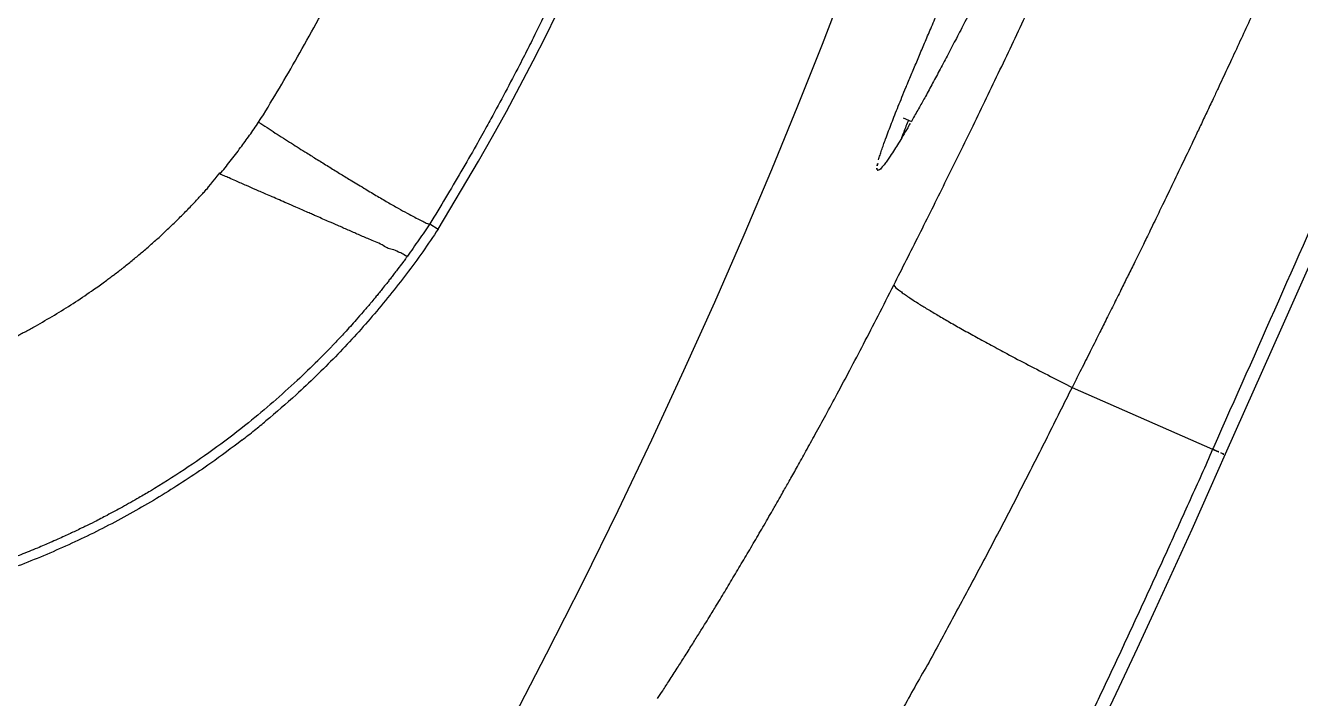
# Model space of a CAD drawing. Header units: millimetres. Extents: x 1145859089 to 1147511753, y -1047484727 to -1047247487.
# Drawn here: x 1146004850.8 to 1146004981.5, y -1047431117.4 to -1047431048.4 of the extents above; entities that cross this region are included whole.
import ezdxf
from ezdxf.xclip import XClip

# ---------------------------------------------------------------- set-up
doc = ezdxf.new("R2010")
doc.units = ezdxf.units.MM
doc.header["$LTSCALE"] = 100
doc.header["$MEASUREMENT"] = 0
doc.header["$XCLIPFRAME"] = 2
doc.layers.get('0').update_dxf_attribs({"linetype": 'CONTINUOUS'})
doc.layers.add('XREF', color=135, linetype='CONTINUOUS')
doc.layers.add('단지배치도$0$W240910', color=135, linetype='CONTINUOUS')

# ---------------------------------------------------------------- blocks, each defined once
blk = doc.blocks.new('단지배치도$0$zw$9902')
at = {"layer": '단지배치도$0$W240910', "linetype": 'ByBlock', "ltscale": 20}
for p, q in [((66794, -59674.95), (66791.64, -59681.08)), ((66763.36, -59680.15), (66764.37, -59678.11)), ((66762.04, -59682.76), (66763.36, -59680.15)), ((66791.64, -59681.08), (66789.13, -59687.4)), ((66760.68, -59685.35), (66762.04, -59682.76)), ((66759.3, -59687.93), (66760.68, -59685.35)), ((66757.88, -59690.5), (66759.3, -59687.93)), ((66789.13, -59687.4), (66786.46, -59693.92)), ((66799.96, -59688.59), (66800.79, -59688.96)), ((66800.49, -59688.83), (66800.42, -59688.99)), ((66756.44, -59693.04), (66757.88, -59690.5)), ((66752.3, -59699.99), (66756.44, -59693.04)), ((66786.46, -59693.92), (66783.62, -59700.62)), ((66838.79, -59710.01), (66844.82, -59696.39)), ((66751.45, -59699.44), (66752.3, -59699.99)), ((66783.62, -59700.62), (66780.61, -59707.5)), ((66780.61, -59707.5), (66777.45, -59714.51)), ((66833, -59723.03), (66838.79, -59710.01)), ((66777.45, -59714.51), (66774.15, -59721.63)), ((66817.26, -59716.21), (66831.66, -59722.54)), ((66774.15, -59721.63), (66770.7, -59728.84)), ((66831.42, -59726.58), (66833, -59723.03)), ((66831.74, -59722.37), (66831.66, -59722.54)), ((66831.66, -59722.54), (66831.71, -59722.56)), ((66829.56, -59730.73), (66831.42, -59726.58)), ((66770.7, -59728.84), (66767.11, -59736.15)), ((66827.69, -59734.84), (66829.56, -59730.73)), ((66825.82, -59738.92), (66827.69, -59734.84)), ((66767.11, -59736.15), (66763.38, -59743.54)), ((66823.96, -59742.94), (66825.82, -59738.92)), ((66763.38, -59743.54), (66760.09, -59749.88)), ((66822.09, -59746.91), (66823.96, -59742.94)), ((66820.24, -59750.81), (66822.09, -59746.91))]:
    blk.add_line(p, q, dxfattribs=at)
at = {"layer": '단지배치도$0$W240910'}
blk.add_arc((56404.25, -57219.78, 0), 12756.72, 322.50733, 9.110085, dxfattribs=at)
at = {"layer": '단지배치도$0$W240910', "linetype": 'ByBlock', "ltscale": 20}
for centre, radius, start, end in [((66696.37, -59629.03), 120.4, 329.9527, 330.1488), ((66804.03, -59694.69), 6.84, 164.7196, 164.88), ((66797.38, -59693.83), 0.144, 249.569, 254.218), ((66676.42, -59649.43), 91.22, 307.6848, 308.72), ((66677.24, -59650.45), 89.91, 308.7201, 309.6842)]:
    blk.add_arc(centre, radius, start, end, dxfattribs=at)
for points, knots in [([(66798.99, -59705.72), (66799.86, -59704.01), (66801.62, -59700.53), (66804.27, -59695.21), (66806.98, -59689.7), (66809.72, -59684.02), (66811.76, -59679.74), (66813.13, -59676.84), (66813.83, -59675.36), (66814.55, -59673.81), (66815.26, -59672.29), (66815.95, -59670.81), (66816.98, -59668.58), (66818.32, -59665.66), (66819.92, -59662.14), (66821.39, -59658.87), (66822.73, -59655.86), (66823.87, -59653.28), (66824.83, -59651.1), (66825.62, -59649.29), (66826.38, -59647.55), (66827.15, -59645.78), (66828.05, -59643.68), (66829.12, -59641.19), (66830.36, -59638.26), (66831.7, -59635.07), (66833.15, -59631.61), (66834.74, -59627.75), (66836.49, -59623.46), (66837.85, -59620.08), (66838.73, -59617.89), (66839.09, -59616.98), (66839.44, -59616.1), (66839.78, -59615.23), (66840.72, -59612.84), (66842.24, -59608.97), (66844.28, -59603.67), (66846.23, -59598.51), (66848.09, -59593.53), (66849.29, -59590.26), (66849.87, -59588.66)], [0, 0, 0, 0, 5.754772, 11.701837, 17.842698, 24.178414, 30.614069, 32.056733, 33.806246, 35.517577, 37.190653, 38.825407, 40.421773, 44.579899, 48.450932, 52.033955, 55.328249, 58.333272, 60.491174, 62.470126, 64.282682, 66.177217, 68.248546, 71.140295, 74.317893, 77.780853, 81.528517, 85.560038, 90.32131, 95.423109, 96.473352, 97.420829, 98.363515, 99.30141, 100.234513, 106.0602, 111.773038, 117.287196, 122.603733, 127.723968, 127.723968, 127.723968, 127.723968]), ([(66798.16, -59690.72), (66798.26, -59690.46), (66798.46, -59689.93), (66798.77, -59689.12), (66799.1, -59688.28), (66799.45, -59687.39), (66799.84, -59686.45), (66800.16, -59685.65), (66800.55, -59684.73), (66800.99, -59683.68), (66801.56, -59682.32), (66802.16, -59680.91), (66802.68, -59679.69), (66803.25, -59678.36), (66803.87, -59676.92), (66804.64, -59675.15), (66805.42, -59673.34), (66806.23, -59671.49), (66807.05, -59669.6), (66807.9, -59667.67), (66808.76, -59665.71), (66809.63, -59663.71), (66810.53, -59661.68), (66811.43, -59659.61), (66812.35, -59657.52), (66813.28, -59655.39), (66814.1, -59653.52), (66815, -59651.47), (66815.97, -59649.27), (66816.99, -59646.93), (66818.01, -59644.59), (66819.04, -59642.24), (66820.2, -59639.58), (66821.34, -59636.96), (66822.48, -59634.36), (66823.3, -59632.47), (66824.1, -59630.63), (66824.87, -59628.87), (66825.9, -59626.52), (66826.9, -59624.23), (66827.88, -59622), (66828.82, -59619.84), (66829.47, -59618.38), (66829.8, -59617.63), (66829.82, -59617.58)], [0, 0, 0, 0, 0.847449, 1.696674, 2.601817, 3.560954, 4.572228, 5.633934, 6.15469, 7.571551, 9.046726, 10.576632, 12.158494, 13.041259, 14.920513, 16.84786, 18.822154, 20.84194, 22.905464, 25.010782, 27.155922, 29.339035, 31.5585, 33.812957, 36.101283, 38.422522, 40.775806, 42.241689, 45.117362, 48.00976, 49.880613, 52.802809, 55.698852, 58.564844, 61.396687, 64.190069, 64.771038, 67.397147, 69.963122, 72.464868, 74.898213, 77.258919, 79.542677, 79.703415, 79.703415, 79.703415, 79.703415]), ([(66845.56, -59656.03), (66844.83, -59657.78), (66843.96, -59659.71), (66843.02, -59661.84), (66842.76, -59662.43), (66842.51, -59663.01), (66842.22, -59663.66), (66841.89, -59664.4), (66841.47, -59665.34), (66841, -59666.4), (66840.46, -59667.61), (66839.86, -59668.95), (66839.29, -59670.2), (66838.85, -59671.18), (66838.56, -59671.81), (66838.34, -59672.3), (66838.12, -59672.79), (66837.89, -59673.28), (66837.67, -59673.78), (66836.9, -59675.48), (66835.55, -59678.42), (66834.11, -59681.52), (66833.15, -59683.59), (66832.68, -59684.58), (66832.21, -59685.59), (66831.67, -59686.75), (66831.07, -59688.01), (66830.44, -59689.35), (66829.62, -59691.08), (66828.64, -59693.14), (66827.54, -59695.43), (66826.59, -59697.4), (66825.85, -59698.92), (66825.3, -59700.05), (66824.91, -59700.86), (66824.54, -59701.62), (66824.11, -59702.49), (66823.57, -59703.59), (66822.94, -59704.86), (66822.24, -59706.29), (66821.49, -59707.79), (66820.75, -59709.28), (66819.91, -59710.95), (66819.04, -59712.7), (66818.11, -59714.53), (66817.53, -59715.68), (66817.26, -59716.21)], [0, 0, 0, 0, 5.705615, 6.344775, 6.983953, 7.623147, 8.262356, 9.113533, 10.0558, 11.340705, 12.590566, 14.051792, 15.724267, 16.725511, 17.260787, 17.797878, 18.338146, 18.881592, 19.428213, 19.978007, 24.464145, 29.149909, 30.229139, 31.318359, 32.417556, 33.586447, 35.134392, 36.612216, 38.019979, 40.90396, 43.441354, 45.632794, 47.478854, 48.517933, 49.40386, 50.150831, 51.072437, 52.297142, 53.824649, 55.341491, 57.071477, 58.845043, 60.34303, 62.669323, 64.724559, 66.50918, 66.50918, 66.50918, 66.50918]), ([(66857.28, -59664.52), (66855.47, -59668.66), (66851.43, -59677.88), (66845.14, -59692.16), (66838.44, -59707.31), (66833.97, -59717.37), (66831.74, -59722.37)], [0, 0, 0, 0, 13.559927, 30.196917, 46.820771, 63.243119, 63.243119, 63.243119, 63.243119]), ([(66733.9, -59689.04), (66735.2, -59686.99), (66737.76, -59682.63), (66741.3, -59676.26), (66743.43, -59671.9), (66744.44, -59669.9)], [0, 0, 0, 0, 7.294095, 15.152219, 21.860712, 21.860712, 21.860712, 21.860712]), ([(66807.25, -59676.84), (66806.93, -59677.48), (66806.32, -59678.68), (66805.42, -59680.42), (66804.57, -59682.04), (66803.76, -59683.57), (66802.99, -59685.01), (66802.28, -59686.32), (66801.6, -59687.54), (66801.12, -59688.39), (66800.84, -59688.87), (66800.79, -59688.96)], [0, 0, 0, 0, 2.127156, 4.045177, 5.872128, 7.605906, 9.24446, 10.785751, 12.058482, 13.43101, 13.728003, 13.728003, 13.728003, 13.728003]), ([(66763.41, -59677.63), (66762.96, -59678.56), (66762.21, -59680.09), (66761.27, -59681.94), (66759.85, -59684.71), (66758.7, -59686.88), (66757.7, -59688.7)], [0, 0, 0, 0, 3.107718, 5.114105, 6.219866, 12.457963, 12.457963, 12.457963, 12.457963]), ([(66732.05, -59691.64), (66732.37, -59691.23), (66732.98, -59690.36), (66733.6, -59689.49), (66733.9, -59689.04)], [0, 0, 0, 0, 1.552487, 3.184526, 3.184526, 3.184526, 3.184526]), ([(66733.9, -59689.04), (66734.49, -59689.38), (66735.58, -59690.15), (66737.23, -59691.18), (66738.67, -59692.09), (66739.93, -59692.87), (66741.05, -59693.57), (66742.18, -59694.27), (66743.38, -59695), (66744.63, -59695.76), (66745.9, -59696.52), (66747.08, -59697.21), (66748.14, -59697.82), (66749.07, -59698.34), (66749.64, -59698.64), (66749.9, -59698.78)], [0, 0, 0, 0, 2.033653, 3.997936, 5.842594, 7.124382, 8.466422, 9.808844, 11.093688, 12.698846, 14.169551, 15.553294, 16.788003, 17.853596, 18.737237, 18.737237, 18.737237, 18.737237]), ([(66757.7, -59688.7), (66757.56, -59688.95), (66757.06, -59689.86), (66756.05, -59691.67), (66754.13, -59695.01), (66752.53, -59697.68), (66751.45, -59699.44)], [0, 0, 0, 0, 0.863277, 3.109586, 6.217393, 12.429605, 12.429605, 12.429605, 12.429605]), ([(66800.42, -59688.99), (66800.34, -59689.2), (66800.14, -59689.7), (66799.92, -59690.28), (66799.77, -59690.67), (66799.74, -59690.76)], [0, 0, 0, 0, 0.667551, 1.595665, 1.890806, 1.890806, 1.890806, 1.890806]), ([(66800.59, -59689.32), (66800.53, -59689.41), (66800.31, -59689.79), (66799.95, -59690.41), (66799.5, -59691.16), (66799.07, -59691.85), (66798.68, -59692.44), (66798.36, -59692.92), (66798.05, -59693.35), (66797.77, -59693.66), (66797.47, -59694.01), (66797.35, -59693.96)], [0, 0, 0, 0, 0.339642, 1.298823, 2.168812, 2.949692, 3.758261, 4.26833, 4.70124, 5.305254, 5.70849, 5.70849, 5.70849, 5.70849]), ([(66729.92, -59694.33), (66730.33, -59693.96), (66730.96, -59692.99), (66731.71, -59692.11), (66732.05, -59691.64)], [0, 0, 0, 0, 1.67337, 3.440113, 3.440113, 3.440113, 3.440113]), ([(66797.44, -59692.89), (66797.48, -59692.73), (66797.58, -59692.4), (66797.75, -59691.9), (66797.94, -59691.34), (66798.08, -59690.94), (66798.16, -59690.73), (66798.16, -59690.72)], [0, 0, 0, 0, 0.492335, 1.017462, 1.604671, 2.251662, 2.282998, 2.282998, 2.282998, 2.282998]), ([(66700.77, -59714.58), (66702.17, -59714.04), (66703.73, -59713.45), (66705.42, -59712.72), (66705.9, -59712.5), (66706.44, -59712.25), (66707.09, -59711.95), (66707.75, -59711.64), (66708.35, -59711.34), (66708.8, -59711.11), (66709.17, -59710.92), (66709.58, -59710.71), (66710.2, -59710.38), (66711.35, -59709.75), (66713.64, -59708.43), (66715.76, -59707.06), (66717.39, -59705.91), (66717.95, -59705.51), (66718.44, -59705.15), (66718.85, -59704.84), (66719.26, -59704.54), (66719.63, -59704.25), (66720.04, -59703.93), (66720.46, -59703.6), (66720.94, -59703.21), (66721.41, -59702.82), (66721.87, -59702.43), (66722.34, -59702.04), (66722.94, -59701.51), (66723.7, -59700.84), (66724.58, -59700.01), (66725.45, -59699.18), (66726.33, -59698.29), (66727.17, -59697.43), (66728.05, -59696.47), (66728.71, -59695.8), (66730.22, -59693.83), (66729.92, -59694.33)], [0, 0, 0, 0, 4.518138, 4.98761, 5.519291, 6.113066, 6.768875, 7.649409, 8.317802, 8.774307, 9.159361, 9.580814, 10.143028, 11.268688, 13.525753, 18.051297, 18.832091, 19.524161, 20.127712, 20.643007, 21.07032, 21.66195, 22.040052, 22.651282, 23.261655, 23.871211, 24.480004, 25.088098, 25.695569, 26.903457, 28.109964, 29.315847, 30.522095, 31.839608, 33.002428, 34.150196, 35.90749, 35.90749, 35.90749, 35.90749]), ([(66745.22, -59701.03), (66744.86, -59700.87), (66744.15, -59700.56), (66743.08, -59700.09), (66742.07, -59699.65), (66741.21, -59699.27), (66740.48, -59698.96), (66739.92, -59698.71), (66739.4, -59698.48), (66738.91, -59698.27), (66738.34, -59698.02), (66737.62, -59697.7), (66736.85, -59697.37), (66736.04, -59697.01), (66735.33, -59696.7), (66734.67, -59696.42), (66734.08, -59696.16), (66733.42, -59695.87), (66732.59, -59695.5), (66731.71, -59695.12), (66730.94, -59694.78), (66730.39, -59694.54), (66730.07, -59694.4), (66729.92, -59694.33)], [0, 0, 0, 0, 1.179301, 2.342456, 3.506143, 4.473842, 5.160793, 5.879994, 6.325824, 6.855944, 7.496249, 8.18678, 9.210974, 10.025851, 10.82309, 11.530409, 12.18399, 12.757494, 13.698048, 14.901772, 15.656142, 16.207344, 16.706154, 16.706154, 16.706154, 16.706154]), ([(66751.45, -59699.44), (66751.26, -59699.72), (66750.89, -59700.28), (66750.13, -59701.38), (66749.54, -59702.2), (66749.15, -59702.75)], [0, 0, 0, 0, 1.007293, 2.015024, 4.025202, 4.025202, 4.025202, 4.025202]), ([(66749.9, -59698.78), (66750.1, -59698.89), (66750.45, -59699.08), (66750.95, -59699.28), (66751.28, -59699.49), (66751.45, -59699.44)], [0, 0, 0, 0, 0.671798, 1.181179, 1.684516, 1.684516, 1.684516, 1.684516]), ([(66752.3, -59699.99), (66751.27, -59701.55), (66749.11, -59704.6), (66745.59, -59708.96), (66741.81, -59713.1), (66738.14, -59716.65), (66735.7, -59718.77), (66734.65, -59719.64)], [0, 0, 0, 0, 5.604425, 11.208847, 16.813268, 22.417692, 26.509652, 26.509652, 26.509652, 26.509652]), ([(66747.6, -59702.07), (66747.22, -59702.06), (66746.48, -59701.48), (66745.66, -59701.22), (66745.22, -59701.03)], [0, 0, 0, 0, 1.157815, 2.59619, 2.59619, 2.59619, 2.59619]), ([(66749.15, -59702.75), (66749.03, -59702.86), (66748.68, -59702.45), (66748.18, -59702.38), (66747.83, -59702.08), (66747.6, -59702.07)], [0, 0, 0, 0, 0.492114, 1.004173, 1.690206, 1.690206, 1.690206, 1.690206]), ([(66749.15, -59702.75), (66749.08, -59702.84), (66748.92, -59703.07), (66748.59, -59703.51), (66748.24, -59703.98), (66747.87, -59704.46), (66747.58, -59704.83), (66747.3, -59705.2), (66746.98, -59705.61), (66746.64, -59706.04), (66746.28, -59706.48), (66745.91, -59706.93), (66745.57, -59707.35), (66745.24, -59707.74), (66744.94, -59708.09), (66744.49, -59708.61), (66743.94, -59709.24), (66743.31, -59709.95), (66742.76, -59710.56), (66742.26, -59711.09), (66741.87, -59711.51), (66741.55, -59711.84), (66741.29, -59712.12), (66741.02, -59712.39), (66740.76, -59712.67), (66740.49, -59712.94), (66740.22, -59713.21), (66739.36, -59714.07), (66737.77, -59715.6), (66735.41, -59717.72), (66733.72, -59719.14), (66732.86, -59719.83)], [0, 0, 0, 0, 0.364712, 0.816026, 1.647545, 2.136878, 2.616944, 3.07875, 3.515096, 4.197461, 4.704629, 5.225353, 5.952016, 6.317413, 6.772418, 7.31695, 8.384317, 9.28608, 10.155054, 10.858087, 11.4787, 11.864184, 12.245075, 12.625956, 13.006823, 13.387674, 13.768505, 14.149315, 17.056546, 20.361245, 23.674338, 23.674338, 23.674338, 23.674338]), ([(66774.79, -59748.08), (66774.96, -59747.81), (66775.36, -59747.21), (66776.03, -59746.18), (66776.76, -59745.03), (66777.54, -59743.82), (66778.27, -59742.65), (66778.97, -59741.54), (66779.57, -59740.57), (66780.18, -59739.58), (66780.91, -59738.39), (66781.79, -59736.93), (66782.76, -59735.32), (66783.74, -59733.67), (66784.72, -59732), (66785.71, -59730.3), (66786.43, -59729.05), (66786.99, -59728.08), (66787.33, -59727.48), (66787.82, -59726.62), (66788.4, -59725.59), (66789.16, -59724.24), (66790.02, -59722.69), (66790.99, -59720.94), (66792.06, -59718.97), (66793.24, -59716.79), (66794.53, -59714.36), (66795.93, -59711.7), (66797.43, -59708.8), (66798.46, -59706.77), (66798.99, -59705.72)], [0, 0, 0, 0, 0.9539, 2.177066, 3.682025, 5.030199, 6.500786, 7.819538, 8.962422, 9.921925, 11.293688, 13.152378, 15.040774, 16.956277, 18.896107, 20.857479, 22.837775, 23.235834, 24.203105, 24.922218, 26.214935, 27.755003, 29.545652, 31.534234, 33.768249, 36.25294, 38.994709, 42.000274, 45.273535, 48.807837, 48.807837, 48.807837, 48.807837]), ([(66798.99, -59705.72), (66799.09, -59705.93), (66799.43, -59706.17), (66799.87, -59706.52), (66800.3, -59706.81), (66800.84, -59707.18), (66801.56, -59707.64), (66802.48, -59708.21), (66803.56, -59708.85), (66804.75, -59709.54), (66806.06, -59710.29), (66807.49, -59711.08), (66809, -59711.9), (66810.78, -59712.86), (66812.8, -59713.92), (66815.03, -59715.08), (66816.52, -59715.83), (66817.26, -59716.21)], [0, 0, 0, 0, 0.695262, 1.168915, 1.699821, 2.257163, 3.127181, 4.252583, 5.513901, 6.8886, 8.399775, 10.033866, 11.770631, 13.586725, 16.08687, 18.61678, 21.108448, 21.108448, 21.108448, 21.108448]), ([(66817.26, -59716.21), (66816.41, -59717.9), (66814.73, -59721.28), (66812.19, -59726.29), (66809.64, -59731.21), (66807.09, -59736.06), (66804.51, -59740.8), (66802.84, -59743.97), (66801.94, -59745.5)], [0, 0, 0, 0, 5.688722, 11.312095, 16.858168, 22.332252, 27.734995, 33.06058, 33.06058, 33.06058, 33.06058]), ([(66732.86, -59719.83), (66731.8, -59720.68), (66729.63, -59722.34), (66726.28, -59724.67), (66723.59, -59726.37), (66721.47, -59727.62), (66719.99, -59728.45), (66718.47, -59729.27), (66717.19, -59729.93), (66716.3, -59730.37), (66715.65, -59730.68), (66715.16, -59730.92), (66714.58, -59731.19), (66713.98, -59731.47), (66713.29, -59731.78), (66712.6, -59732.09), (66711.9, -59732.39), (66711.18, -59732.69), (66710.38, -59733.02), (66709.61, -59733.33), (66709.11, -59733.52), (66708.91, -59733.6)], [0, 0, 0, 0, 4.079477, 8.173509, 12.258182, 13.624922, 15.556668, 17.341206, 18.787337, 19.89692, 20.299669, 20.957982, 21.543963, 22.208089, 22.963843, 23.808245, 24.467429, 25.2359, 26.153896, 27.076101, 27.737024, 27.737024, 27.737024, 27.737024]), ([(66732.18, -59721.62), (66731.14, -59722.43), (66728.57, -59724.32), (66724.35, -59727.1), (66719.49, -59729.9), (66714.46, -59732.38), (66711.01, -59733.83), (66709.27, -59734.5)], [0, 0, 0, 0, 3.957199, 9.561944, 15.166688, 20.771431, 26.376179, 26.376179, 26.376179, 26.376179]), ([(66831.66, -59722.54), (66830.93, -59724.28), (66829.35, -59727.71), (66827.05, -59732.85), (66824.72, -59737.92), (66822.41, -59742.93), (66820.1, -59747.84), (66818.55, -59751.08), (66817.78, -59752.68)], [0, 0, 0, 0, 5.672981, 11.312687, 16.901235, 22.420913, 27.854237, 33.184005, 33.184005, 33.184005, 33.184005]), ([(66831.71, -59722.56), (66831.88, -59722.64), (66832.16, -59722.74), (66832.42, -59722.88), (66832.52, -59722.92)], [0, 0, 0, 0, 0.5538357, 0.8826929, 0.8826929, 0.8826929, 0.8826929]), ([(66801.94, -59745.5), (66801.07, -59747), (66799.44, -59750.01), (66796.91, -59754.4), (66794.45, -59758.65), (66792.01, -59762.71), (66789.68, -59766.61), (66788.06, -59769.09), (66787.32, -59770.33)], [0, 0, 0, 0, 5.199703, 10.275857, 15.197258, 19.937961, 24.482292, 28.822404, 28.822404, 28.822404, 28.822404])]:
    blk.add_open_spline(points, degree=3, knots=knots, dxfattribs=at)
for points in [[(66797.29, -59693.5), (66797.34, -59693.3), (66797.38, -59693.1), (66797.43, -59692.91)], [(66797.26, -59693.87), (66797.22, -59693.75), (66797.26, -59693.62), (66797.29, -59693.5)], [(66797.33, -59693.96), (66797.3, -59693.95), (66797.27, -59693.91), (66797.26, -59693.87)], [(66832.52, -59722.92), (66832.66, -59723), (66833.08, -59723.18), (66833, -59723.03)]]:
    blk.add_open_spline(points, degree=3, dxfattribs=at)
blk = doc.blocks.new('단지배치도')
blk.add_blockref('단지배치도$0$zw$9902', (141034.19, 142437.16))

msp = doc.modelspace()

# ---------------------------------------------------------------- block references
at = {"layer": 'XREF'}
ref = msp.add_blockref('단지배치도', (1145797106.633357, -1047513806.462535), dxfattribs=at)
XClip(ref).set_block_clipping_path([(72982.4064819524, 34919.7593965298), (360382.4067475507, 255319.7593436697)])

doc.saveas('drawing.dxf')
